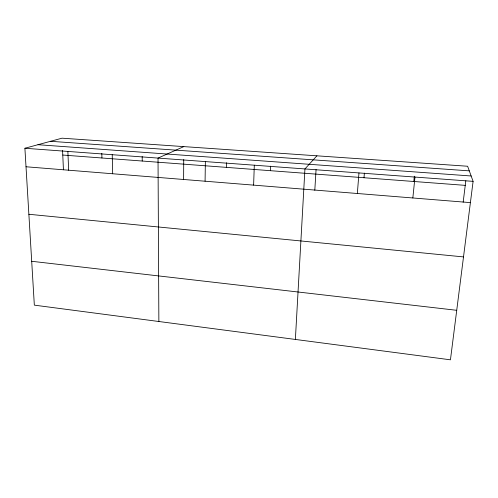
<?xml version="1.0" encoding="UTF-8"?>
<svg xmlns="http://www.w3.org/2000/svg" width="498" height="498" viewBox="0 0 498 498"><rect width="100%" height="100%" fill="white"/><g stroke="black" fill="none" stroke-linecap="round" stroke-linejoin="round"><path stroke-width="0.75" d="M183.619 179.703L183.731 159.578M205.083 181.216L205.369 161.582M226.422 167.372L226.528 162.734M253.613 185.131L254.31 165.199M270.426 170.69L270.619 166.176M295.37 339.443L304.938 168.94L316.902 155.818M314.804 190.261L316.068 169.532M357.346 193.498L358.965 172.931M364.007 177.736L364.38 173.099M413.801 181.484L414.336 176.211M412.842 197.974L414.983 177.064M463.165 202.2L465.817 180.774M473.1 181.359L450.441 359.817L34.337 305.143L24.9 148.255L62.026 138.183L467.616 166.245L473.1 181.359L24.9 148.255M183.806 146.611L158.028 158.09L158.868 321.509M50.566 141.295L469.29 170.864M37.973 144.713L471.152 175.987M62.779 155.046L465.25 185.362M26.014 166.768L470.398 202.618M28.872 214.271L463.507 256.912M31.698 261.282L456.728 310.304M62.574 150.446L63.433 169.768M67.865 151.429L68.662 170.21M101.804 153.334L101.934 157.997M112.224 154.704L112.679 173.758M142.179 156.515L142.229 161.035"/></g></svg>
